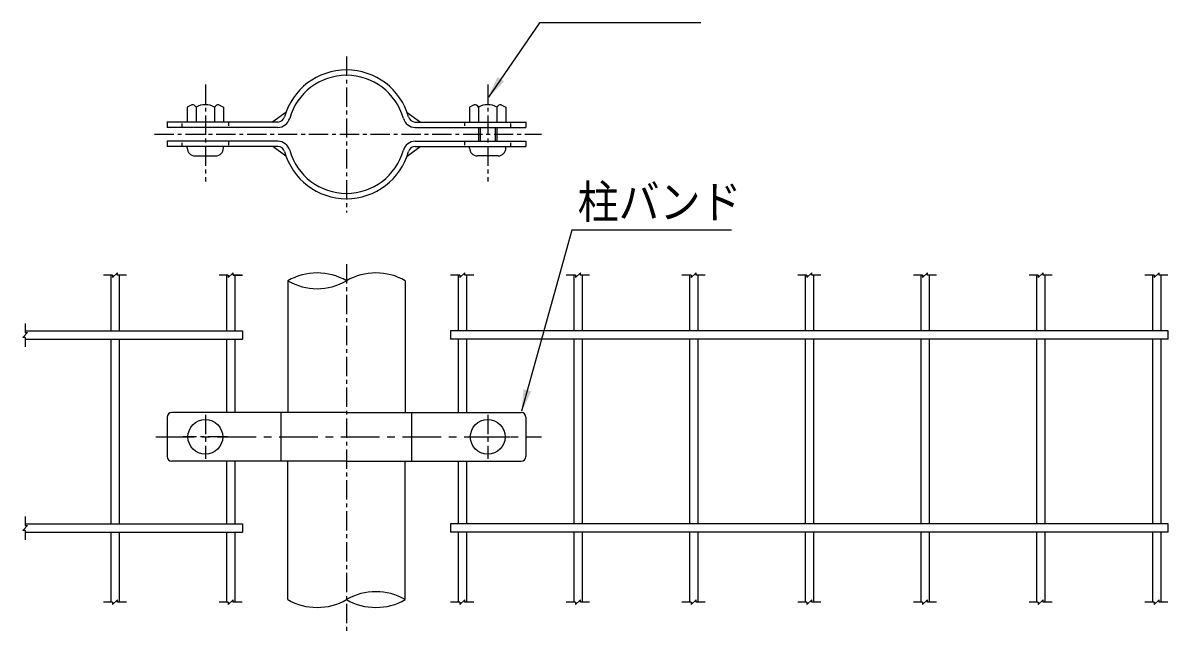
# Model space of a CAD drawing. Units: millimetres, scale not verified. Extents: x -5012 to 5012, y -3544 to 3544.
# Drawn here: x 1707 to 3191, y -156 to 635 of the extents above; entities that cross this region are included whole.
import ezdxf
from ezdxf.enums import TextEntityAlignment as Align

# ---------------------------------------------------------------- set-up
doc = ezdxf.new("R2010")
doc.units = ezdxf.units.MM
doc.header["$LTSCALE"] = 20
for name, pattern in [('USER1', [2, 1.25, -0.25, 0.25, -0.25]), ('USER2', [4, 2.5, -0.5, 0.5, -0.5]), ('USER3', [0.375, 0.25, -0.125])]:
    doc.linetypes.add(name, pattern=pattern)
for name, color, linetype, lineweight in [('0-4_SUNPOU', 3, 'Continuous', 25), ('0-6_BOLT', 7, 'Continuous', 25), ('0-7_BUHIN', 7, 'Continuous', 25), ('0-8_KOUZOU', 7, 'Continuous', 25), ('0-9_AMI', 7, 'Continuous', 25)]:
    doc.layers.add(name, color=color, linetype=linetype, lineweight=lineweight)
doc.styles.add('ＭＳ ゴシック', font='')
doc.styles.get('ＭＳ ゴシック').set_extended_font_data('MS Gothic')

msp = doc.modelspace()

# ---------------------------------------------------------------- linework, layer by layer
at = {"layer": '0-4_SUNPOU', "color": 1}
msp.add_line((2585.67, 634.62), (2376.41, 634.62), dxfattribs=at)
at = {"layer": '0-6_BOLT', "color": 1, "linetype": 'USER1'}
for p, q in [((1943.35, 554.72), (1943.35, 429.31)), ((2309.35, 554.72), (2309.35, 429.31)), ((1943.35, 126.99), (1943.35, 69.87)), ((2309.35, 126.99), (2309.35, 69.87)), ((1971.91, 98.43), (1914.79, 98.43)), ((2280.79, 98.43), (2337.91, 98.43))]:
    msp.add_line(p, q, dxfattribs=at)
at = {"layer": '0-6_BOLT'}
for p, q in [((1925.71, 528.72), (1919.83, 525.33)), ((1919.83, 525.33), (1919.83, 506.27)), ((1931.35, 525.33), (1931.35, 506.27)), ((1955.35, 525.33), (1955.35, 506.27)), ((1960.99, 528.72), (1966.87, 525.33)), ((1966.87, 525.33), (1966.87, 506.27)), ((2291.71, 528.72), (2285.83, 525.33)), ((2285.83, 525.33), (2285.83, 506.27)), ((2297.35, 525.33), (2297.35, 506.27)), ((2321.35, 525.33), (2321.35, 506.27)), ((2326.99, 528.72), (2332.87, 525.33)), ((2332.87, 525.33), (2332.87, 506.27)), ((2285.83, 506.27), (2332.87, 506.27)), ((2297.35, 499.37), (2297.35, 481.37)), ((2321.35, 499.37), (2321.35, 481.37)), ((1919.83, 472.47), (1919.83, 474.47)), ((1929.83, 462.47), (1956.87, 462.47)), ((1966.87, 472.47), (1966.87, 474.47)), ((2285.83, 472.47), (2285.83, 474.47)), ((2322.87, 462.47), (2295.83, 462.47)), ((2332.87, 472.47), (2332.87, 474.47))]:
    msp.add_line(p, q, dxfattribs=at)
at = {"layer": '0-6_BOLT', "color": 1}
for p, q in [((2299.75, 499.37), (2299.75, 481.37)), ((2318.95, 499.37), (2318.95, 481.37))]:
    msp.add_line(p, q, dxfattribs=at)
at = {"layer": '0-6_BOLT'}
for centre in [(1943.35, 98.43), (2309.35, 98.43)]:
    msp.add_circle(centre, 22.5, dxfattribs=at)
for centre, radius, start, end in [((1926.01, 522.85), 5.88, 24.94299, 92.968), ((1943.35, 505.82), 22.91, 58.40741, 121.59259), ((1960.68, 522.85), 5.88, 87.032, 155.05701), ((2292.01, 522.85), 5.88, 24.94299, 92.968), ((2309.35, 505.82), 22.91, 58.40741, 121.59259), ((2326.68, 522.85), 5.88, 87.032, 155.05701), ((1929.83, 472.47), 10, 180, 270), ((1956.87, 472.47), 10, 270, 0), ((2295.83, 472.47), 10, 180, 270), ((2322.87, 472.47), 10, 270, 0)]:
    msp.add_arc(centre, radius, start, end, dxfattribs=at)
at = {"layer": '0-7_BUHIN', "color": 1, "linetype": 'USER1'}
for p, q in [((2126.35, 591.03), (2126.35, 388.86)), ((1877.56, 490.37), (2379.1, 490.37))]:
    msp.add_line(p, q, dxfattribs=at)
at = {"layer": '0-7_BUHIN'}
for p, q in [((1893.85, 506.44), (1893.85, 499.37)), ((2037.36, 506.27), (1893.85, 506.27)), ((2047.85, 518.54), (2030.72, 506.39)), ((2204.84, 518.54), (2221.97, 506.39)), ((2215.33, 506.27), (2358.85, 506.27)), ((2358.85, 506.44), (2358.85, 499.37)), ((2037.36, 499.37), (1893.85, 499.37)), ((2215.33, 499.37), (2358.85, 499.37)), ((2037.36, 481.37), (1893.85, 481.37)), ((1893.85, 481.37), (1893.85, 474.47)), ((2215.33, 481.37), (2358.85, 481.37)), ((2358.85, 481.37), (2358.85, 474.47)), ((2037.36, 474.47), (1893.85, 474.47)), ((2047.85, 462.2), (2030.72, 474.35)), ((2204.84, 462.2), (2221.97, 474.35)), ((2215.33, 474.47), (2358.85, 474.47)), ((1893.85, 123.93), (1893.85, 72.93)), ((2126.35, 129.93), (1899.85, 129.93)), ((2041.63, 66.93), (2041.63, 129.93)), ((2126.35, 129.93), (2352.85, 129.93)), ((2211.06, 66.93), (2211.06, 129.93)), ((2358.85, 123.93), (2358.85, 72.93)), ((2126.35, 66.93), (1899.85, 66.93)), ((2126.35, 66.93), (2352.85, 66.93))]:
    msp.add_line(p, q, dxfattribs=at)
at = {"layer": '0-7_BUHIN', "color": 3, "linetype": 'USER3'}
for p, q in [((1913.35, 499.37), (1913.35, 506.27)), ((1973.35, 506.27), (1973.35, 499.37)), ((2279.35, 506.27), (2279.35, 499.37)), ((2339.35, 499.37), (2339.35, 506.27)), ((1913.35, 474.47), (1913.35, 481.37)), ((1973.35, 481.37), (1973.35, 474.47)), ((2279.35, 481.37), (2279.35, 474.47)), ((2339.35, 474.47), (2339.35, 481.37))]:
    msp.add_line(p, q, dxfattribs=at)
at = {"layer": '0-7_BUHIN', "color": 1, "linetype": 'USER2'}
msp.add_line((1879.05, 98.43), (2379.1, 98.43), dxfattribs=at)
at = {"layer": '0-7_BUHIN'}
for centre, radius, start, end in [((2126.35, 490.37), 83.4, 15.63336, 164.36664), ((2126.35, 490.37), 76.5, 15.63336, 164.36664), ((2037.36, 515.27), 9, 270, 344.36664), ((2037.36, 515.27), 15.9, 270, 344.36664), ((2215.33, 515.27), 15.9, 195.63336, 270), ((2215.33, 515.27), 9, 195.63336, 270), ((2037.36, 465.47), 15.9, 15.63336, 90), ((2215.33, 465.47), 15.9, 90, 164.36664), ((2037.36, 465.47), 9, 15.63336, 90), ((2126.35, 490.37), 83.4, 195.63336, 344.36664), ((2126.35, 490.37), 76.5, 195.63336, 344.36664), ((2215.33, 465.47), 9, 90, 164.36664), ((1899.85, 123.93), 6, 90, 180), ((2352.85, 123.93), 6, 0, 90), ((1899.85, 72.93), 6, 180, 270), ((2352.85, 72.93), 6, 270, 0)]:
    msp.add_arc(centre, radius, start, end, dxfattribs=at)
at = {"layer": '0-8_KOUZOU'}
for p, q in [((2376.41, 634.62), (2310.48, 538.63)), ((2050.15, 300.59), (2050.15, 129.93)), ((2202.55, 300.59), (2202.55, 129.93)), ((2050.15, -112.32), (2050.15, 66.93)), ((2202.55, -112.32), (2202.55, 66.93))]:
    msp.add_line(p, q, dxfattribs=at)
at = {"layer": '0-8_KOUZOU', "color": 1, "linetype": 'USER1'}
msp.add_line((2126.35, 322.2), (2126.35, -155.72), dxfattribs=at)
at = {"layer": '0-8_KOUZOU'}
msp.add_lwpolyline([(2625.2, 365.99), (2418.45, 365.99), (2353.38, 131.86)], dxfattribs=at)
at = {"layer": '0-8_KOUZOU', "color": 4}
for centre, start, end in [((2088.25, 234.6), 60, 120), ((2088.25, 366.59), 240, 300), ((2164.45, 234.6), 60, 120), ((2164.45, -178.31), 60, 120), ((2088.25, -46.33), 240, 300), ((2164.45, -46.33), 240, 300)]:
    msp.add_arc(centre, 76.2, start, end, dxfattribs=at)
at = {"layer": '0-8_KOUZOU'}
for points in [[(2309.35, 536.98), (2322.04, 564.66), (2330.62, 558.76)], [(2352.85, 129.93), (2355.86, 160.23), (2365.9, 157.44)]]:
    msp.add_solid(points, dxfattribs=at)
at = {"layer": '0-9_AMI'}
for p, q in [((1823.12, 307.85), (1811.19, 307.85)), ((1820.95, 307.85), (1820.95, 235.63)), ((1823.12, 307.85), (1823.12, 304.85)), ((1831.75, 307.85), (1831.75, 235.63)), ((1973.12, 307.85), (1961.19, 307.85)), ((1970.95, 307.85), (1970.95, 235.63)), ((1973.12, 307.85), (1973.12, 304.85)), ((1979.58, 307.85), (1991.5, 307.85)), ((1981.75, 307.85), (1981.75, 235.63)), ((2273.12, 307.85), (2261.19, 307.85)), ((2270.95, 307.85), (2270.95, 235.63)), ((2273.12, 307.85), (2273.12, 304.85)), ((2281.75, 307.85), (2281.75, 235.63)), ((2423.12, 307.85), (2411.19, 307.85)), ((2420.95, 307.85), (2420.95, 235.63)), ((2423.12, 307.85), (2423.12, 304.85)), ((2431.75, 307.85), (2431.75, 235.63)), ((2573.12, 307.85), (2561.19, 307.85)), ((2570.95, 307.85), (2570.95, 235.63)), ((2573.12, 307.85), (2573.12, 304.85)), ((2581.75, 307.85), (2581.75, 235.63)), ((2723.12, 307.85), (2711.19, 307.85)), ((2720.95, 307.85), (2720.95, 235.63)), ((2723.12, 307.85), (2723.12, 304.85)), ((2731.75, 307.85), (2731.75, 235.63)), ((2873.12, 307.85), (2861.19, 307.85)), ((2870.95, 307.85), (2870.95, 235.63)), ((2873.12, 307.85), (2873.12, 304.85)), ((2881.75, 307.85), (2881.75, 235.63)), ((3023.12, 307.85), (3011.19, 307.85)), ((3020.95, 307.85), (3020.95, 235.63)), ((3023.12, 307.85), (3023.12, 304.85)), ((3031.75, 307.85), (3031.75, 235.63)), ((3173.12, 307.85), (3161.19, 307.85)), ((3170.95, 307.85), (3170.95, 235.63)), ((3173.12, 307.85), (3173.12, 304.85)), ((3181.75, 307.85), (3181.75, 235.63)), ((1709.87, 245.08), (1709.87, 233.46)), ((1712.87, 233.46), (1706.87, 227)), ((1709.87, 227), (1706.87, 227)), ((1709.87, 233.46), (1712.87, 233.46)), ((1709.87, 227), (1709.87, 215.08)), ((1709.87, 224.83), (1991.35, 224.83)), ((1820.95, 224.83), (1820.95, -14.37)), ((1831.75, 224.83), (1831.75, -14.37)), ((1970.95, 224.83), (1970.95, 129.93)), ((1981.75, 224.83), (1981.75, 129.93)), ((3191.35, 224.83), (2261.35, 224.83)), ((2270.95, 224.83), (2270.95, 129.93)), ((2281.75, 224.83), (2281.75, 129.93)), ((2420.95, 224.83), (2420.95, -14.37)), ((2431.75, 224.83), (2431.75, -14.37)), ((2570.95, 224.83), (2570.95, -14.37)), ((2581.75, 224.83), (2581.75, -14.37)), ((2720.95, 224.83), (2720.95, -14.37)), ((2731.75, 224.83), (2731.75, -14.37)), ((2870.95, 224.83), (2870.95, -14.37)), ((2881.75, 224.83), (2881.75, -14.37)), ((3020.95, 224.83), (3020.95, -14.37)), ((3031.75, 224.83), (3031.75, -14.37)), ((3170.95, 224.83), (3170.95, -14.37)), ((3181.75, 224.83), (3181.75, -14.37)), ((3191.35, 224.83), (3191.35, 235.63)), ((1970.95, 66.93), (1970.95, -14.37)), ((1981.75, 66.93), (1981.75, -14.37)), ((2270.95, 66.93), (2270.95, -14.37)), ((2281.75, 66.93), (2281.75, -14.37)), ((1709.87, -4.92), (1709.87, -16.54)), ((3191.35, -25.17), (3191.35, -14.37)), ((1712.87, -16.54), (1706.87, -23)), ((1709.87, -23), (1706.87, -23)), ((1709.87, -16.54), (1712.87, -16.54)), ((1709.87, -23), (1709.87, -34.92)), ((1709.87, -25.17), (1991.35, -25.17)), ((1820.95, -25.17), (1820.95, -115.63)), ((1831.75, -25.17), (1831.75, -115.63)), ((1970.95, -25.17), (1970.95, -115.63)), ((1981.75, -25.17), (1981.75, -115.63)), ((3191.35, -25.17), (2261.35, -25.17)), ((2270.95, -25.17), (2270.95, -115.63)), ((2281.75, -25.17), (2281.75, -115.63)), ((2420.95, -25.17), (2420.95, -115.63)), ((2431.75, -25.17), (2431.75, -115.63)), ((2570.95, -25.17), (2570.95, -115.63)), ((2581.75, -25.17), (2581.75, -115.63)), ((2720.95, -25.17), (2720.95, -115.63)), ((2731.75, -25.17), (2731.75, -115.63)), ((2870.95, -25.17), (2870.95, -115.63)), ((2881.75, -25.17), (2881.75, -115.63)), ((3020.95, -25.17), (3020.95, -115.63)), ((3031.75, -25.17), (3031.75, -115.63)), ((3170.95, -25.17), (3170.95, -115.63)), ((3181.75, -25.17), (3181.75, -115.63)), ((1823.12, -115.63), (1811.19, -115.63)), ((1829.58, -112.63), (1823.12, -118.63)), ((1823.12, -115.63), (1823.12, -118.63)), ((1829.58, -115.63), (1829.58, -112.63)), ((1841.19, -115.63), (1829.58, -115.63)), ((1973.12, -115.63), (1961.19, -115.63)), ((1979.58, -112.63), (1973.12, -118.63)), ((1973.12, -115.63), (1973.12, -118.63)), ((1979.58, -115.63), (1979.58, -112.63)), ((1991.19, -115.63), (1979.58, -115.63)), ((2273.12, -115.63), (2261.19, -115.63)), ((2279.58, -112.63), (2273.12, -118.63)), ((2273.12, -115.63), (2273.12, -118.63)), ((2279.58, -115.63), (2279.58, -112.63)), ((2291.19, -115.63), (2279.58, -115.63)), ((2423.12, -115.63), (2411.19, -115.63)), ((2429.58, -112.63), (2423.12, -118.63)), ((2423.12, -115.63), (2423.12, -118.63)), ((2429.58, -115.63), (2429.58, -112.63)), ((2441.19, -115.63), (2429.58, -115.63)), ((2573.12, -115.63), (2561.19, -115.63)), ((2579.58, -112.63), (2573.12, -118.63)), ((2573.12, -115.63), (2573.12, -118.63)), ((2579.58, -115.63), (2579.58, -112.63)), ((2591.19, -115.63), (2579.58, -115.63)), ((2723.12, -115.63), (2711.19, -115.63)), ((2729.58, -112.63), (2723.12, -118.63)), ((2723.12, -115.63), (2723.12, -118.63)), ((2729.58, -115.63), (2729.58, -112.63)), ((2741.19, -115.63), (2729.58, -115.63)), ((2873.12, -115.63), (2861.19, -115.63)), ((2879.58, -112.63), (2873.12, -118.63)), ((2873.12, -115.63), (2873.12, -118.63)), ((2879.58, -115.63), (2879.58, -112.63)), ((2891.19, -115.63), (2879.58, -115.63)), ((3023.12, -115.63), (3011.19, -115.63)), ((3029.58, -112.63), (3023.12, -118.63)), ((3023.12, -115.63), (3023.12, -118.63)), ((3029.58, -115.63), (3029.58, -112.63)), ((3041.19, -115.63), (3029.58, -115.63)), ((3173.12, -115.63), (3161.19, -115.63)), ((3179.58, -112.63), (3173.12, -118.63)), ((3173.12, -115.63), (3173.12, -118.63)), ((3179.58, -115.63), (3179.58, -112.63)), ((3191.19, -115.63), (3179.58, -115.63))]:
    msp.add_line(p, q, dxfattribs=at)
for points in [[(1841.19, 307.85), (1829.58, 307.85), (1829.58, 310.85), (1823.12, 304.85)], [(1991.19, 307.85), (1979.58, 307.85), (1979.58, 310.85), (1973.12, 304.85)], [(2291.19, 307.85), (2279.58, 307.85), (2279.58, 310.85), (2273.12, 304.85)], [(2441.19, 307.85), (2429.58, 307.85), (2429.58, 310.85), (2423.12, 304.85)], [(2591.19, 307.85), (2579.58, 307.85), (2579.58, 310.85), (2573.12, 304.85)], [(2741.19, 307.85), (2729.58, 307.85), (2729.58, 310.85), (2723.12, 304.85)], [(2891.19, 307.85), (2879.58, 307.85), (2879.58, 310.85), (2873.12, 304.85)], [(3041.19, 307.85), (3029.58, 307.85), (3029.58, 310.85), (3023.12, 304.85)], [(3191.19, 307.85), (3179.58, 307.85), (3179.58, 310.85), (3173.12, 304.85)], [(1709.87, 235.63), (1991.35, 235.63), (1991.35, 224.83)], [(3191.35, 235.63), (2261.35, 235.63), (2261.35, 224.83)], [(1709.87, -14.37), (1991.35, -14.37), (1991.35, -25.17)], [(3191.35, -14.37), (2261.35, -14.37), (2261.35, -25.17)]]:
    msp.add_lwpolyline(points, dxfattribs=at)

# ---------------------------------------------------------------- texts
at = {"layer": '0-4_SUNPOU', "style": 'ＭＳ ゴシック', "width": 0.9}
msp.add_text('柱バンド', height=43.26, dxfattribs=at).set_placement((2425.98, 368.3), align=Align.BOTTOM_LEFT)

doc.saveas('drawing.dxf')
